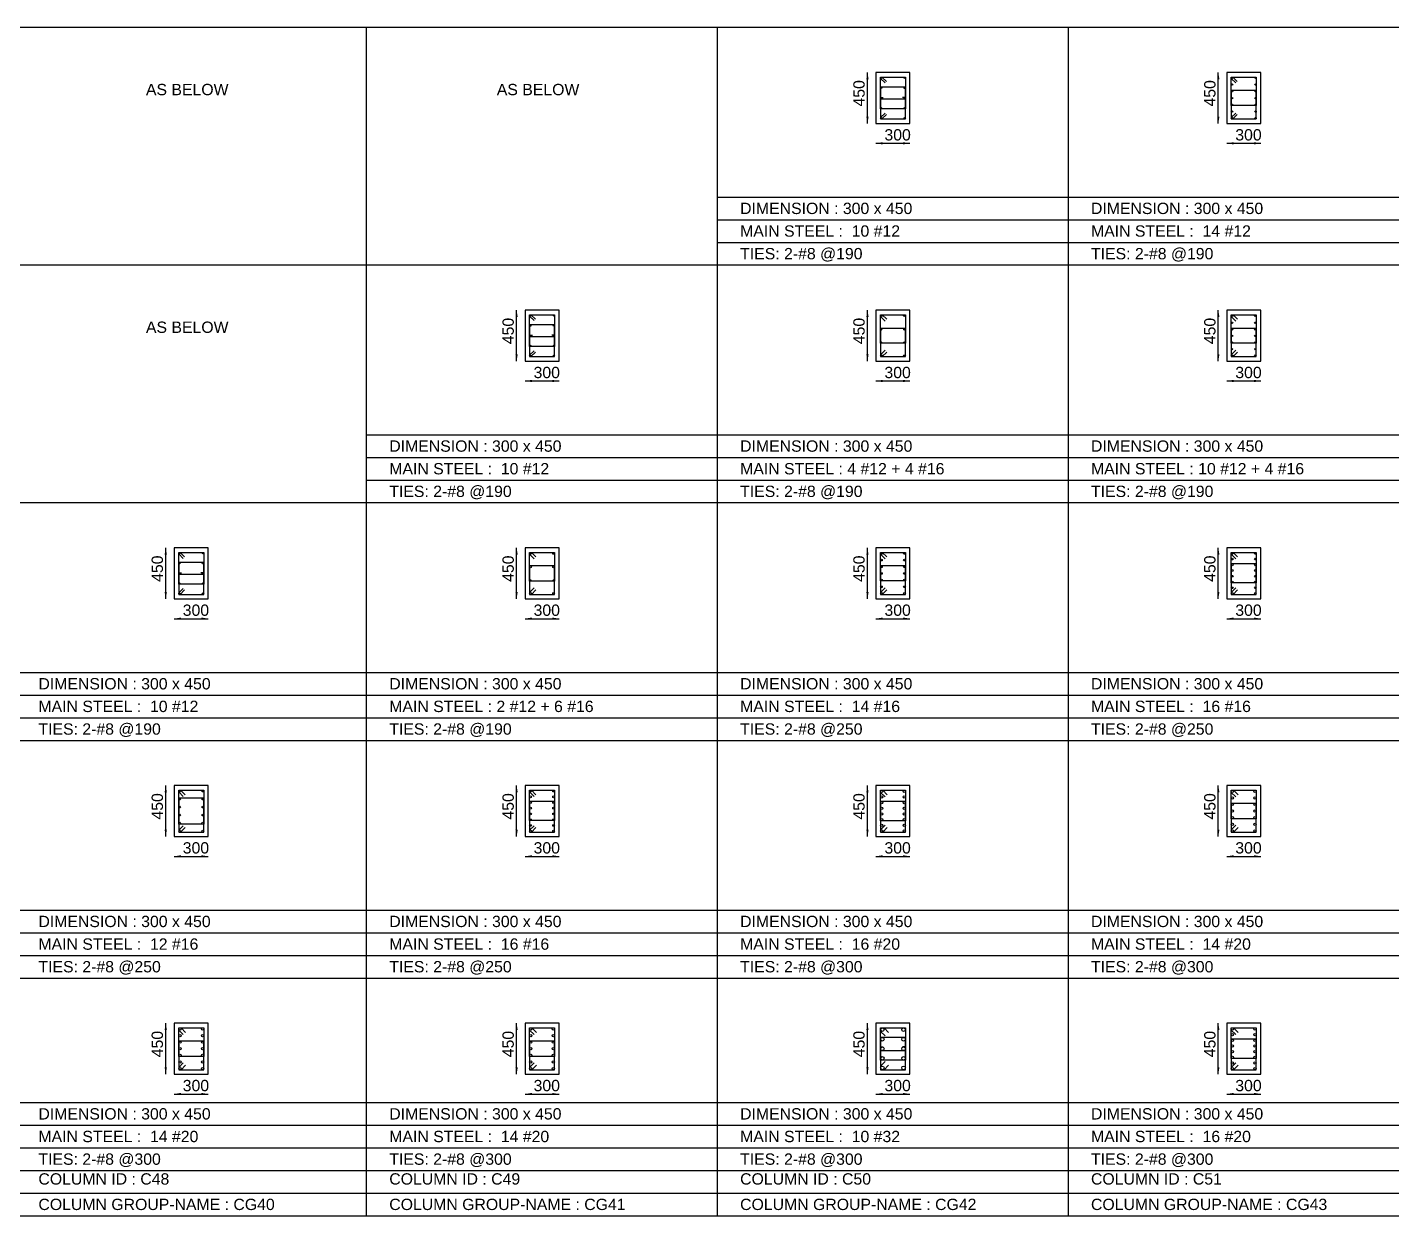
# Model space of a CAD drawing. Extents: x 28 to 264, y -211 to 74.
# Drawn here: x 152.38 to 164.44, y 62.88 to 73.38 of the extents above; entities that cross this region are included whole.
import ezdxf

# ---------------------------------------------------------------- set-up
doc = ezdxf.new("R2010")
doc.units = 0
for name, color, linetype in [('Border', 7, 'CONTINUOUS'), ('Column_Group_Name', 3, 'CONTINUOUS'), ('Column_ID', 4, 'CONTINUOUS'), ('ColumnBars', 1, 'CONTINUOUS'), ('ColumnBars1', 1, 'CONTINUOUS'), ('ColumnCrossSection', 7, 'CONTINUOUS'), ('Dim_All', 7, 'CONTINUOUS'), ('Dimensions', 7, 'CONTINUOUS'), ('Links', 2, 'CONTINUOUS'), ('MainSteel', 1, 'CONTINUOUS'), ('Text_AsBelow', 7, 'CONTINUOUS')]:
    doc.layers.add(name, color=color, linetype=linetype)
doc.styles.add('STRUDS_Arial', font='ARIAL.TTF', dxfattribs={"height": 0.04})

msp = doc.modelspace()

# ---------------------------------------------------------------- linework, layer by layer
at = {"layer": 'Border'}
for p, q in [((152.278, 73.38), (155.378, 73.38)), ((155.378, 71.28), (155.378, 73.38)), ((155.378, 71.28), (155.378, 73.38)), ((155.378, 73.38), (158.478, 73.38)), ((158.478, 71.28), (158.478, 73.38)), ((158.478, 71.28), (158.478, 73.38)), ((158.478, 73.38), (161.578, 73.38)), ((161.578, 71.28), (161.578, 73.38)), ((161.578, 71.28), (161.578, 73.38)), ((161.578, 73.38), (164.678, 73.38)), ((158.478, 71.88), (161.578, 71.88)), ((161.578, 71.88), (164.678, 71.88)), ((158.478, 71.68), (161.578, 71.68)), ((161.578, 71.68), (164.678, 71.68)), ((158.478, 71.48), (161.578, 71.48)), ((161.578, 71.48), (164.678, 71.48)), ((152.278, 71.28), (155.378, 71.28)), ((155.378, 69.18), (155.378, 71.28)), ((155.378, 69.18), (155.378, 71.28)), ((155.378, 71.28), (158.478, 71.28)), ((158.478, 69.18), (158.478, 71.28)), ((158.478, 69.18), (158.478, 71.28)), ((158.478, 71.28), (161.578, 71.28)), ((158.478, 71.28), (161.578, 71.28)), ((161.578, 69.18), (161.578, 71.28)), ((161.578, 69.18), (161.578, 71.28)), ((161.578, 71.28), (164.678, 71.28)), ((161.578, 71.28), (164.678, 71.28)), ((155.378, 69.78), (158.478, 69.78)), ((158.478, 69.78), (161.578, 69.78)), ((161.578, 69.78), (164.678, 69.78)), ((155.378, 69.58), (158.478, 69.58)), ((158.478, 69.58), (161.578, 69.58)), ((161.578, 69.58), (164.678, 69.58)), ((155.378, 69.38), (158.478, 69.38)), ((158.478, 69.38), (161.578, 69.38)), ((161.578, 69.38), (164.678, 69.38)), ((152.278, 69.18), (155.378, 69.18)), ((155.378, 67.08), (155.378, 69.18)), ((155.378, 67.08), (155.378, 69.18)), ((155.378, 69.18), (158.478, 69.18)), ((155.378, 69.18), (158.478, 69.18)), ((158.478, 67.08), (158.478, 69.18)), ((158.478, 67.08), (158.478, 69.18)), ((158.478, 69.18), (161.578, 69.18)), ((158.478, 69.18), (161.578, 69.18)), ((161.578, 67.08), (161.578, 69.18)), ((161.578, 67.08), (161.578, 69.18)), ((161.578, 69.18), (164.678, 69.18)), ((161.578, 69.18), (164.678, 69.18)), ((152.278, 67.68), (155.378, 67.68)), ((155.378, 67.68), (158.478, 67.68)), ((158.478, 67.68), (161.578, 67.68)), ((161.578, 67.68), (164.678, 67.68)), ((152.278, 67.48), (155.378, 67.48)), ((155.378, 67.48), (158.478, 67.48)), ((158.478, 67.48), (161.578, 67.48)), ((161.578, 67.48), (164.678, 67.48)), ((152.278, 67.28), (155.378, 67.28)), ((155.378, 67.28), (158.478, 67.28)), ((158.478, 67.28), (161.578, 67.28)), ((161.578, 67.28), (164.678, 67.28)), ((152.278, 67.08), (155.378, 67.08)), ((152.278, 67.08), (155.378, 67.08)), ((155.378, 64.98), (155.378, 67.08)), ((155.378, 64.98), (155.378, 67.08)), ((155.378, 67.08), (158.478, 67.08)), ((155.378, 67.08), (158.478, 67.08)), ((158.478, 64.98), (158.478, 67.08)), ((158.478, 64.98), (158.478, 67.08)), ((158.478, 67.08), (161.578, 67.08)), ((158.478, 67.08), (161.578, 67.08)), ((161.578, 64.98), (161.578, 67.08)), ((161.578, 64.98), (161.578, 67.08)), ((161.578, 67.08), (164.678, 67.08)), ((161.578, 67.08), (164.678, 67.08)), ((152.278, 65.58), (155.378, 65.58)), ((155.378, 65.58), (158.478, 65.58)), ((158.478, 65.58), (161.578, 65.58)), ((161.578, 65.58), (164.678, 65.58)), ((152.278, 65.38), (155.378, 65.38)), ((155.378, 65.38), (158.478, 65.38)), ((158.478, 65.38), (161.578, 65.38)), ((161.578, 65.38), (164.678, 65.38)), ((152.278, 65.18), (155.378, 65.18)), ((155.378, 65.18), (158.478, 65.18)), ((158.478, 65.18), (161.578, 65.18)), ((161.578, 65.18), (164.678, 65.18)), ((152.278, 64.98), (155.378, 64.98)), ((152.278, 64.98), (155.378, 64.98)), ((155.378, 62.88), (155.378, 64.98)), ((155.378, 62.88), (155.378, 64.98)), ((155.378, 64.98), (158.478, 64.98)), ((155.378, 64.98), (158.478, 64.98)), ((158.478, 62.88), (158.478, 64.98)), ((158.478, 62.88), (158.478, 64.98)), ((158.478, 64.98), (161.578, 64.98)), ((158.478, 64.98), (161.578, 64.98)), ((161.578, 62.88), (161.578, 64.98)), ((161.578, 62.88), (161.578, 64.98)), ((161.578, 64.98), (164.678, 64.98)), ((161.578, 64.98), (164.678, 64.98)), ((152.278, 63.88), (155.378, 63.88)), ((155.378, 63.88), (158.478, 63.88)), ((158.478, 63.88), (161.578, 63.88)), ((161.578, 63.88), (164.678, 63.88)), ((152.278, 63.68), (155.378, 63.68)), ((155.378, 63.68), (158.478, 63.68)), ((158.478, 63.68), (161.578, 63.68)), ((161.578, 63.68), (164.678, 63.68)), ((152.278, 63.48), (155.378, 63.48)), ((155.378, 63.48), (158.478, 63.48)), ((158.478, 63.48), (161.578, 63.48)), ((161.578, 63.48), (164.678, 63.48)), ((152.278, 63.28), (155.378, 63.28)), ((155.378, 63.28), (158.478, 63.28)), ((158.478, 63.28), (161.578, 63.28)), ((161.578, 63.28), (164.678, 63.28)), ((152.278, 63.08), (155.378, 63.08)), ((155.378, 63.08), (158.478, 63.08)), ((158.478, 63.08), (161.578, 63.08)), ((161.578, 63.08), (164.678, 63.08)), ((152.278, 62.88), (155.378, 62.88)), ((155.378, 62.88), (158.478, 62.88)), ((158.478, 62.88), (161.578, 62.88)), ((161.578, 62.88), (164.678, 62.88))]:
    msp.add_line(p, q, dxfattribs=at)
at = {"layer": 'ColumnBars'}
for centre, radius in [((159.924, 72.934), 0.006), ((160.132, 72.934), 0.006), ((163.024, 72.934), 0.006), ((163.232, 72.934), 0.006), ((159.924, 72.8445), 0.006), ((160.132, 72.8445), 0.006), ((163.024, 72.8743), 0.006), ((163.024, 72.8147), 0.006), ((163.232, 72.8743), 0.006), ((163.232, 72.8147), 0.006), ((159.924, 72.755), 0.006), ((160.132, 72.755), 0.006), ((163.024, 72.755), 0.006), ((163.024, 72.6953), 0.006), ((163.232, 72.755), 0.006), ((163.232, 72.6953), 0.006), ((159.924, 72.6655), 0.006), ((159.924, 72.576), 0.006), ((160.132, 72.6655), 0.006), ((160.132, 72.576), 0.006), ((163.024, 72.6357), 0.006), ((163.024, 72.576), 0.006), ((163.232, 72.6357), 0.006), ((163.232, 72.576), 0.006), ((156.824, 70.834), 0.006), ((157.032, 70.834), 0.006), ((163.024, 70.7697), 0.006), ((163.23, 70.7697), 0.006), ((156.824, 70.7445), 0.006), ((156.824, 70.655), 0.006), ((157.032, 70.7445), 0.006), ((157.032, 70.655), 0.006), ((159.924, 70.7113), 0.006), ((160.13, 70.7113), 0.006), ((163.024, 70.7113), 0.006), ((163.024, 70.653), 0.006), ((163.23, 70.7113), 0.006), ((163.23, 70.653), 0.006), ((156.824, 70.5655), 0.006), ((157.032, 70.5655), 0.006), ((159.924, 70.5947), 0.006), ((160.13, 70.5947), 0.006), ((163.024, 70.5947), 0.006), ((163.024, 70.5363), 0.006), ((163.23, 70.5947), 0.006), ((163.23, 70.5363), 0.006), ((156.824, 70.476), 0.006), ((157.032, 70.476), 0.006), ((153.724, 68.734), 0.006), ((153.932, 68.734), 0.006), ((159.926, 68.732), 0.008), ((160.13, 68.732), 0.008), ((163.026, 68.732), 0.008), ((163.23, 68.732), 0.008), ((153.724, 68.6445), 0.006), ((153.932, 68.6445), 0.006), ((159.926, 68.673), 0.008), ((159.926, 68.614), 0.008), ((160.13, 68.673), 0.008), ((160.13, 68.614), 0.008), ((163.026, 68.6814), 0.008), ((163.026, 68.6309), 0.008), ((163.23, 68.6814), 0.008), ((163.23, 68.6309), 0.008), ((153.724, 68.555), 0.006), ((153.932, 68.555), 0.006), ((156.824, 68.4933), 0.006), ((157.03, 68.4933), 0.006), ((159.926, 68.555), 0.008), ((159.926, 68.496), 0.008), ((160.13, 68.555), 0.008), ((160.13, 68.496), 0.008), ((163.026, 68.5803), 0.008), ((163.026, 68.5297), 0.008), ((163.026, 68.4791), 0.008), ((163.23, 68.5803), 0.008), ((163.23, 68.5297), 0.008), ((163.23, 68.4791), 0.008), ((153.724, 68.4655), 0.006), ((153.724, 68.376), 0.006), ((153.932, 68.4655), 0.006), ((153.932, 68.376), 0.006), ((159.926, 68.437), 0.008), ((159.926, 68.378), 0.008), ((160.13, 68.437), 0.008), ((160.13, 68.378), 0.008), ((163.026, 68.4286), 0.008), ((163.026, 68.378), 0.008), ((163.23, 68.4286), 0.008), ((163.23, 68.378), 0.008), ((153.726, 66.632), 0.008), ((153.726, 66.5612), 0.008), ((153.93, 66.632), 0.008), ((153.93, 66.5612), 0.008), ((156.826, 66.632), 0.008), ((156.826, 66.5814), 0.008), ((157.03, 66.632), 0.008), ((157.03, 66.5814), 0.008), ((159.928, 66.63), 0.01), ((159.928, 66.58), 0.01), ((160.128, 66.63), 0.01), ((160.128, 66.58), 0.01), ((163.028, 66.63), 0.01), ((163.028, 66.5717), 0.01), ((163.228, 66.63), 0.01), ((163.228, 66.5717), 0.01), ((153.726, 66.4904), 0.008), ((153.726, 66.4196), 0.008), ((153.93, 66.4904), 0.008), ((153.93, 66.4196), 0.008), ((156.826, 66.5309), 0.008), ((156.826, 66.4803), 0.008), ((156.826, 66.4297), 0.008), ((157.03, 66.5309), 0.008), ((157.03, 66.4803), 0.008), ((157.03, 66.4297), 0.008), ((159.928, 66.53), 0.01), ((159.928, 66.48), 0.01), ((159.928, 66.43), 0.01), ((160.128, 66.53), 0.01), ((160.128, 66.48), 0.01), ((160.128, 66.43), 0.01), ((163.028, 66.5133), 0.01), ((163.028, 66.455), 0.01), ((163.228, 66.5133), 0.01), ((163.228, 66.455), 0.01), ((153.726, 66.3488), 0.008), ((153.93, 66.3488), 0.008), ((156.826, 66.3791), 0.008), ((156.826, 66.3286), 0.008), ((157.03, 66.3791), 0.008), ((157.03, 66.3286), 0.008), ((159.928, 66.38), 0.01), ((159.928, 66.33), 0.01), ((160.128, 66.38), 0.01), ((160.128, 66.33), 0.01), ((163.028, 66.3967), 0.01), ((163.028, 66.3383), 0.01), ((163.228, 66.3967), 0.01), ((163.228, 66.3383), 0.01), ((153.726, 66.278), 0.008), ((153.93, 66.278), 0.008), ((156.826, 66.278), 0.008), ((157.03, 66.278), 0.008), ((159.928, 66.28), 0.01), ((160.128, 66.28), 0.01), ((163.028, 66.28), 0.01), ((163.228, 66.28), 0.01), ((153.728, 64.53), 0.01), ((153.928, 64.53), 0.01), ((156.828, 64.53), 0.01), ((157.028, 64.53), 0.01), ((159.934, 64.524), 0.016), ((160.122, 64.524), 0.016), ((163.028, 64.53), 0.01), ((163.228, 64.53), 0.01), ((153.728, 64.4717), 0.01), ((153.728, 64.4133), 0.01), ((153.928, 64.4717), 0.01), ((153.928, 64.4133), 0.01), ((156.828, 64.4717), 0.01), ((156.828, 64.4133), 0.01), ((157.028, 64.4717), 0.01), ((157.028, 64.4133), 0.01), ((159.934, 64.4395), 0.016), ((160.122, 64.4395), 0.016), ((163.028, 64.48), 0.01), ((163.028, 64.43), 0.01), ((163.028, 64.38), 0.01), ((163.228, 64.48), 0.01), ((163.228, 64.43), 0.01), ((163.228, 64.38), 0.01), ((153.728, 64.355), 0.01), ((153.728, 64.2967), 0.01), ((153.928, 64.355), 0.01), ((153.928, 64.2967), 0.01), ((156.828, 64.355), 0.01), ((156.828, 64.2967), 0.01), ((157.028, 64.355), 0.01), ((157.028, 64.2967), 0.01), ((159.934, 64.355), 0.016), ((159.934, 64.2705), 0.016), ((160.122, 64.355), 0.016), ((160.122, 64.2705), 0.016), ((163.028, 64.33), 0.01), ((163.028, 64.28), 0.01), ((163.228, 64.33), 0.01), ((163.228, 64.28), 0.01), ((153.728, 64.2383), 0.01), ((153.728, 64.18), 0.01), ((153.928, 64.2383), 0.01), ((153.928, 64.18), 0.01), ((156.828, 64.2383), 0.01), ((156.828, 64.18), 0.01), ((157.028, 64.2383), 0.01), ((157.028, 64.18), 0.01), ((159.934, 64.186), 0.016), ((160.122, 64.186), 0.016), ((163.028, 64.23), 0.01), ((163.028, 64.18), 0.01), ((163.228, 64.23), 0.01), ((163.228, 64.18), 0.01)]:
    msp.add_circle(centre, radius, dxfattribs=at)
at = {"layer": 'ColumnBars1'}
for centre in [(159.926, 70.832), (160.13, 70.832), (163.026, 70.832), (163.23, 70.832), (159.926, 70.478), (160.13, 70.478), (163.026, 70.478), (163.23, 70.478), (156.826, 68.732), (157.03, 68.732), (156.826, 68.6127), (157.03, 68.6127), (156.826, 68.378), (157.03, 68.378)]:
    msp.add_circle(centre, 0.008, dxfattribs=at)
at = {"layer": 'ColumnCrossSection'}
for p, q in [((160.178, 72.98), (159.878, 72.98)), ((159.878, 72.98), (159.878, 72.53)), ((160.178, 72.53), (160.178, 72.98)), ((163.278, 72.98), (162.978, 72.98)), ((162.978, 72.98), (162.978, 72.53)), ((163.278, 72.53), (163.278, 72.98)), ((159.878, 72.53), (160.178, 72.53)), ((162.978, 72.53), (163.278, 72.53)), ((157.078, 70.88), (156.778, 70.88)), ((156.778, 70.88), (156.778, 70.43)), ((157.078, 70.43), (157.078, 70.88)), ((160.178, 70.88), (159.878, 70.88)), ((159.878, 70.88), (159.878, 70.43)), ((160.178, 70.43), (160.178, 70.88)), ((163.278, 70.88), (162.978, 70.88)), ((162.978, 70.88), (162.978, 70.43)), ((163.278, 70.43), (163.278, 70.88)), ((156.778, 70.43), (157.078, 70.43)), ((159.878, 70.43), (160.178, 70.43)), ((162.978, 70.43), (163.278, 70.43)), ((153.978, 68.78), (153.678, 68.78)), ((153.678, 68.78), (153.678, 68.33)), ((153.978, 68.33), (153.978, 68.78)), ((157.078, 68.78), (156.778, 68.78)), ((156.778, 68.78), (156.778, 68.33)), ((157.078, 68.33), (157.078, 68.78)), ((160.178, 68.78), (159.878, 68.78)), ((159.878, 68.78), (159.878, 68.33)), ((160.178, 68.33), (160.178, 68.78)), ((163.278, 68.78), (162.978, 68.78)), ((162.978, 68.78), (162.978, 68.33)), ((163.278, 68.33), (163.278, 68.78)), ((153.678, 68.33), (153.978, 68.33)), ((156.778, 68.33), (157.078, 68.33)), ((159.878, 68.33), (160.178, 68.33)), ((162.978, 68.33), (163.278, 68.33)), ((153.978, 66.68), (153.678, 66.68)), ((153.678, 66.68), (153.678, 66.23)), ((153.978, 66.23), (153.978, 66.68)), ((157.078, 66.68), (156.778, 66.68)), ((156.778, 66.68), (156.778, 66.23)), ((157.078, 66.23), (157.078, 66.68)), ((160.178, 66.68), (159.878, 66.68)), ((159.878, 66.68), (159.878, 66.23)), ((160.178, 66.23), (160.178, 66.68)), ((163.278, 66.68), (162.978, 66.68)), ((162.978, 66.68), (162.978, 66.23)), ((163.278, 66.23), (163.278, 66.68)), ((153.678, 66.23), (153.978, 66.23)), ((156.778, 66.23), (157.078, 66.23)), ((159.878, 66.23), (160.178, 66.23)), ((162.978, 66.23), (163.278, 66.23)), ((153.978, 64.58), (153.678, 64.58)), ((153.678, 64.58), (153.678, 64.13)), ((153.978, 64.13), (153.978, 64.58)), ((157.078, 64.58), (156.778, 64.58)), ((156.778, 64.58), (156.778, 64.13)), ((157.078, 64.13), (157.078, 64.58)), ((160.178, 64.58), (159.878, 64.58)), ((159.878, 64.58), (159.878, 64.13)), ((160.178, 64.13), (160.178, 64.58)), ((163.278, 64.58), (162.978, 64.58)), ((162.978, 64.58), (162.978, 64.13)), ((163.278, 64.13), (163.278, 64.58)), ((153.678, 64.13), (153.978, 64.13)), ((156.778, 64.13), (157.078, 64.13)), ((159.878, 64.13), (160.178, 64.13)), ((162.978, 64.13), (163.278, 64.13))]:
    msp.add_line(p, q, dxfattribs=at)
at = {"layer": 'Dim_All'}
for p, q in [((159.803, 72.53), (159.803, 72.98)), ((162.903, 72.53), (162.903, 72.98)), ((159.878, 72.355), (160.178, 72.355)), ((162.978, 72.355), (163.278, 72.355)), ((156.703, 70.43), (156.703, 70.88)), ((159.803, 70.43), (159.803, 70.88)), ((162.903, 70.43), (162.903, 70.88)), ((156.778, 70.255), (157.078, 70.255)), ((159.878, 70.255), (160.178, 70.255)), ((162.978, 70.255), (163.278, 70.255)), ((153.603, 68.33), (153.603, 68.78)), ((156.703, 68.33), (156.703, 68.78)), ((159.803, 68.33), (159.803, 68.78)), ((162.903, 68.33), (162.903, 68.78)), ((153.678, 68.155), (153.978, 68.155)), ((156.778, 68.155), (157.078, 68.155)), ((159.878, 68.155), (160.178, 68.155)), ((162.978, 68.155), (163.278, 68.155)), ((153.603, 66.23), (153.603, 66.68)), ((156.703, 66.23), (156.703, 66.68)), ((159.803, 66.23), (159.803, 66.68)), ((162.903, 66.23), (162.903, 66.68)), ((153.678, 66.055), (153.978, 66.055)), ((156.778, 66.055), (157.078, 66.055)), ((159.878, 66.055), (160.178, 66.055)), ((162.978, 66.055), (163.278, 66.055)), ((153.603, 64.13), (153.603, 64.58)), ((156.703, 64.13), (156.703, 64.58)), ((159.803, 64.13), (159.803, 64.58)), ((162.903, 64.13), (162.903, 64.58)), ((153.678, 63.955), (153.978, 63.955)), ((156.778, 63.955), (157.078, 63.955)), ((159.878, 63.955), (160.178, 63.955)), ((162.978, 63.955), (163.278, 63.955))]:
    msp.add_line(p, q, dxfattribs=at)
at = {"layer": 'dim_all'}
for points in [[(159.803, 72.98), (159.793, 72.92), (159.803, 72.98), (159.813, 72.92)], [(162.903, 72.98), (162.893, 72.92), (162.903, 72.98), (162.913, 72.92)], [(159.803, 72.53), (159.793, 72.59), (159.803, 72.53), (159.813, 72.59)], [(162.903, 72.53), (162.893, 72.59), (162.903, 72.53), (162.913, 72.59)], [(159.878, 72.355), (159.938, 72.365), (159.878, 72.355), (159.938, 72.345)], [(160.178, 72.355), (160.118, 72.365), (160.178, 72.355), (160.118, 72.345)], [(162.978, 72.355), (163.038, 72.365), (162.978, 72.355), (163.038, 72.345)], [(163.278, 72.355), (163.218, 72.365), (163.278, 72.355), (163.218, 72.345)], [(156.703, 70.88), (156.693, 70.82), (156.703, 70.88), (156.713, 70.82)], [(159.803, 70.88), (159.793, 70.82), (159.803, 70.88), (159.813, 70.82)], [(162.903, 70.88), (162.893, 70.82), (162.903, 70.88), (162.913, 70.82)], [(156.703, 70.43), (156.693, 70.49), (156.703, 70.43), (156.713, 70.49)], [(159.803, 70.43), (159.793, 70.49), (159.803, 70.43), (159.813, 70.49)], [(162.903, 70.43), (162.893, 70.49), (162.903, 70.43), (162.913, 70.49)], [(156.778, 70.255), (156.838, 70.265), (156.778, 70.255), (156.838, 70.245)], [(157.078, 70.255), (157.018, 70.265), (157.078, 70.255), (157.018, 70.245)], [(159.878, 70.255), (159.938, 70.265), (159.878, 70.255), (159.938, 70.245)], [(160.178, 70.255), (160.118, 70.265), (160.178, 70.255), (160.118, 70.245)], [(162.978, 70.255), (163.038, 70.265), (162.978, 70.255), (163.038, 70.245)], [(163.278, 70.255), (163.218, 70.265), (163.278, 70.255), (163.218, 70.245)], [(153.603, 68.78), (153.593, 68.72), (153.603, 68.78), (153.613, 68.72)], [(156.703, 68.78), (156.693, 68.72), (156.703, 68.78), (156.713, 68.72)], [(159.803, 68.78), (159.793, 68.72), (159.803, 68.78), (159.813, 68.72)], [(162.903, 68.78), (162.893, 68.72), (162.903, 68.78), (162.913, 68.72)], [(153.603, 68.33), (153.593, 68.39), (153.603, 68.33), (153.613, 68.39)], [(156.703, 68.33), (156.693, 68.39), (156.703, 68.33), (156.713, 68.39)], [(159.803, 68.33), (159.793, 68.39), (159.803, 68.33), (159.813, 68.39)], [(162.903, 68.33), (162.893, 68.39), (162.903, 68.33), (162.913, 68.39)], [(153.678, 68.155), (153.738, 68.165), (153.678, 68.155), (153.738, 68.145)], [(153.978, 68.155), (153.918, 68.165), (153.978, 68.155), (153.918, 68.145)], [(156.778, 68.155), (156.838, 68.165), (156.778, 68.155), (156.838, 68.145)], [(157.078, 68.155), (157.018, 68.165), (157.078, 68.155), (157.018, 68.145)], [(159.878, 68.155), (159.938, 68.165), (159.878, 68.155), (159.938, 68.145)], [(160.178, 68.155), (160.118, 68.165), (160.178, 68.155), (160.118, 68.145)], [(162.978, 68.155), (163.038, 68.165), (162.978, 68.155), (163.038, 68.145)], [(163.278, 68.155), (163.218, 68.165), (163.278, 68.155), (163.218, 68.145)], [(153.603, 66.68), (153.593, 66.62), (153.603, 66.68), (153.613, 66.62)], [(156.703, 66.68), (156.693, 66.62), (156.703, 66.68), (156.713, 66.62)], [(159.803, 66.68), (159.793, 66.62), (159.803, 66.68), (159.813, 66.62)], [(162.903, 66.68), (162.893, 66.62), (162.903, 66.68), (162.913, 66.62)], [(153.603, 66.23), (153.593, 66.29), (153.603, 66.23), (153.613, 66.29)], [(156.703, 66.23), (156.693, 66.29), (156.703, 66.23), (156.713, 66.29)], [(159.803, 66.23), (159.793, 66.29), (159.803, 66.23), (159.813, 66.29)], [(162.903, 66.23), (162.893, 66.29), (162.903, 66.23), (162.913, 66.29)], [(153.678, 66.055), (153.738, 66.065), (153.678, 66.055), (153.738, 66.045)], [(153.978, 66.055), (153.918, 66.065), (153.978, 66.055), (153.918, 66.045)], [(156.778, 66.055), (156.838, 66.065), (156.778, 66.055), (156.838, 66.045)], [(157.078, 66.055), (157.018, 66.065), (157.078, 66.055), (157.018, 66.045)], [(159.878, 66.055), (159.938, 66.065), (159.878, 66.055), (159.938, 66.045)], [(160.178, 66.055), (160.118, 66.065), (160.178, 66.055), (160.118, 66.045)], [(162.978, 66.055), (163.038, 66.065), (162.978, 66.055), (163.038, 66.045)], [(163.278, 66.055), (163.218, 66.065), (163.278, 66.055), (163.218, 66.045)], [(153.603, 64.58), (153.593, 64.52), (153.603, 64.58), (153.613, 64.52)], [(156.703, 64.58), (156.693, 64.52), (156.703, 64.58), (156.713, 64.52)], [(159.803, 64.58), (159.793, 64.52), (159.803, 64.58), (159.813, 64.52)], [(162.903, 64.58), (162.893, 64.52), (162.903, 64.58), (162.913, 64.52)], [(153.603, 64.13), (153.593, 64.19), (153.603, 64.13), (153.613, 64.19)], [(156.703, 64.13), (156.693, 64.19), (156.703, 64.13), (156.713, 64.19)], [(159.803, 64.13), (159.793, 64.19), (159.803, 64.13), (159.813, 64.19)], [(162.903, 64.13), (162.893, 64.19), (162.903, 64.13), (162.913, 64.19)], [(153.678, 63.955), (153.738, 63.965), (153.678, 63.955), (153.738, 63.945)], [(153.978, 63.955), (153.918, 63.965), (153.978, 63.955), (153.918, 63.945)], [(156.778, 63.955), (156.838, 63.965), (156.778, 63.955), (156.838, 63.945)], [(157.078, 63.955), (157.018, 63.965), (157.078, 63.955), (157.018, 63.945)], [(159.878, 63.955), (159.938, 63.965), (159.878, 63.955), (159.938, 63.945)], [(160.178, 63.955), (160.118, 63.965), (160.178, 63.955), (160.118, 63.945)], [(162.978, 63.955), (163.038, 63.965), (162.978, 63.955), (163.038, 63.945)], [(163.278, 63.955), (163.218, 63.965), (163.278, 63.955), (163.218, 63.945)]]:
    msp.add_solid(points, dxfattribs=at)
at = {"layer": 'Links'}
for p, q in [((159.918, 72.94), (160.138, 72.94)), ((159.918, 72.6595), (159.918, 72.94)), ((159.93, 72.94), (159.97, 72.9)), ((160.138, 72.94), (160.138, 72.6595)), ((163.018, 72.94), (163.238, 72.94)), ((163.018, 72.6893), (163.018, 72.94)), ((163.03, 72.94), (163.07, 72.9)), ((163.238, 72.94), (163.238, 72.6893)), ((159.918, 72.928), (159.958, 72.888)), ((160.138, 72.8505), (159.918, 72.8505)), ((159.918, 72.8505), (159.918, 72.57)), ((160.138, 72.57), (160.138, 72.8505)), ((163.018, 72.928), (163.058, 72.888)), ((163.238, 72.8207), (163.018, 72.8207)), ((163.018, 72.8207), (163.018, 72.57)), ((163.238, 72.57), (163.238, 72.8207)), ((159.918, 72.761), (159.943, 72.761)), ((159.918, 72.749), (160.138, 72.749)), ((160.138, 72.761), (160.113, 72.761)), ((160.138, 72.6595), (159.918, 72.6595)), ((159.918, 72.582), (159.958, 72.622)), ((159.93, 72.57), (159.97, 72.61)), ((163.238, 72.6893), (163.018, 72.6893)), ((163.018, 72.582), (163.058, 72.622)), ((163.03, 72.57), (163.07, 72.61)), ((159.918, 72.57), (160.138, 72.57)), ((163.018, 72.57), (163.238, 72.57)), ((156.818, 70.84), (157.038, 70.84)), ((156.818, 70.5595), (156.818, 70.84)), ((156.818, 70.828), (156.858, 70.788)), ((156.83, 70.84), (156.87, 70.8)), ((157.038, 70.84), (157.038, 70.5595)), ((159.918, 70.84), (160.138, 70.84)), ((159.918, 70.5887), (159.918, 70.84)), ((159.918, 70.824), (159.958, 70.784)), ((159.934, 70.84), (159.974, 70.8)), ((160.138, 70.84), (160.138, 70.5887)), ((163.018, 70.84), (163.238, 70.84)), ((163.018, 70.5887), (163.018, 70.84)), ((163.018, 70.824), (163.058, 70.784)), ((163.034, 70.84), (163.074, 70.8)), ((163.238, 70.84), (163.238, 70.5887)), ((157.038, 70.7505), (156.818, 70.7505)), ((156.818, 70.7505), (156.818, 70.47)), ((156.818, 70.661), (156.843, 70.661)), ((156.818, 70.649), (157.038, 70.649)), ((157.038, 70.661), (157.013, 70.661)), ((157.038, 70.47), (157.038, 70.7505)), ((160.138, 70.7173), (159.918, 70.7173)), ((159.918, 70.7173), (159.918, 70.47)), ((160.138, 70.47), (160.138, 70.7173)), ((163.238, 70.7173), (163.018, 70.7173)), ((163.018, 70.7173), (163.018, 70.47)), ((163.238, 70.47), (163.238, 70.7173)), ((157.038, 70.5595), (156.818, 70.5595)), ((160.138, 70.5887), (159.918, 70.5887)), ((159.918, 70.486), (159.958, 70.526)), ((163.238, 70.5887), (163.018, 70.5887)), ((163.018, 70.486), (163.058, 70.526)), ((156.818, 70.482), (156.858, 70.522)), ((156.818, 70.47), (157.038, 70.47)), ((156.83, 70.47), (156.87, 70.51)), ((159.918, 70.47), (160.138, 70.47)), ((159.934, 70.47), (159.974, 70.51)), ((163.018, 70.47), (163.238, 70.47)), ((163.034, 70.47), (163.074, 70.51)), ((153.718, 68.74), (153.938, 68.74)), ((153.718, 68.4595), (153.718, 68.74)), ((153.718, 68.728), (153.758, 68.688)), ((153.73, 68.74), (153.77, 68.7)), ((153.938, 68.74), (153.938, 68.4595)), ((156.818, 68.74), (157.038, 68.74)), ((156.818, 68.4873), (156.818, 68.74)), ((156.818, 68.724), (156.858, 68.684)), ((156.834, 68.74), (156.874, 68.7)), ((157.038, 68.74), (157.038, 68.4873)), ((159.918, 68.74), (160.138, 68.74)), ((159.918, 68.488), (159.918, 68.74)), ((159.918, 68.724), (159.958, 68.684)), ((159.934, 68.74), (159.974, 68.7)), ((160.138, 68.74), (160.138, 68.488)), ((163.018, 68.74), (163.238, 68.74)), ((163.018, 68.4711), (163.018, 68.74)), ((163.018, 68.724), (163.058, 68.684)), ((163.034, 68.74), (163.074, 68.7)), ((163.238, 68.74), (163.238, 68.4711)), ((153.938, 68.6505), (153.718, 68.6505)), ((153.718, 68.6505), (153.718, 68.37)), ((153.938, 68.37), (153.938, 68.6505)), ((157.038, 68.6207), (156.818, 68.6207)), ((156.818, 68.6207), (156.818, 68.37)), ((157.038, 68.37), (157.038, 68.6207)), ((160.138, 68.622), (159.918, 68.622)), ((159.918, 68.622), (159.918, 68.37)), ((160.138, 68.37), (160.138, 68.622)), ((163.238, 68.6389), (163.018, 68.6389)), ((163.018, 68.6389), (163.018, 68.37)), ((163.238, 68.37), (163.238, 68.6389)), ((153.718, 68.561), (153.743, 68.561)), ((153.718, 68.549), (153.938, 68.549)), ((153.938, 68.561), (153.913, 68.561)), ((157.038, 68.4873), (156.818, 68.4873)), ((160.138, 68.488), (159.918, 68.488)), ((153.938, 68.4595), (153.718, 68.4595)), ((153.718, 68.382), (153.758, 68.422)), ((153.718, 68.37), (153.938, 68.37)), ((153.73, 68.37), (153.77, 68.41)), ((156.818, 68.386), (156.858, 68.426)), ((156.818, 68.37), (157.038, 68.37)), ((156.834, 68.37), (156.874, 68.41)), ((159.918, 68.386), (159.958, 68.426)), ((159.918, 68.37), (160.138, 68.37)), ((159.934, 68.37), (159.974, 68.41)), ((163.238, 68.4711), (163.018, 68.4711)), ((163.018, 68.386), (163.058, 68.426)), ((163.018, 68.37), (163.238, 68.37)), ((163.034, 68.37), (163.074, 68.41)), ((153.718, 66.64), (153.938, 66.64)), ((153.718, 66.3408), (153.718, 66.64)), ((153.718, 66.624), (153.758, 66.584)), ((153.938, 66.5692), (153.718, 66.5692)), ((153.718, 66.5692), (153.718, 66.27)), ((153.734, 66.64), (153.774, 66.6)), ((153.938, 66.64), (153.938, 66.3408)), ((153.938, 66.27), (153.938, 66.5692)), ((156.818, 66.64), (157.038, 66.64)), ((156.818, 66.3711), (156.818, 66.64)), ((156.818, 66.624), (156.858, 66.584)), ((156.834, 66.64), (156.874, 66.6)), ((157.038, 66.64), (157.038, 66.3711)), ((159.918, 66.64), (160.138, 66.64)), ((159.918, 66.37), (159.918, 66.64)), ((159.918, 66.62), (159.958, 66.58)), ((159.938, 66.64), (159.978, 66.6)), ((160.138, 66.64), (160.138, 66.37)), ((163.018, 66.64), (163.238, 66.64)), ((163.018, 66.3867), (163.018, 66.64)), ((163.018, 66.62), (163.058, 66.58)), ((163.038, 66.64), (163.078, 66.6)), ((163.238, 66.64), (163.238, 66.3867)), ((157.038, 66.5389), (156.818, 66.5389)), ((156.818, 66.5389), (156.818, 66.27)), ((157.038, 66.27), (157.038, 66.5389)), ((160.138, 66.54), (159.918, 66.54)), ((159.918, 66.54), (159.918, 66.27)), ((160.138, 66.27), (160.138, 66.54)), ((163.238, 66.5233), (163.018, 66.5233)), ((163.018, 66.5233), (163.018, 66.27)), ((163.238, 66.27), (163.238, 66.5233)), ((153.938, 66.3408), (153.718, 66.3408)), ((153.718, 66.286), (153.758, 66.326)), ((153.734, 66.27), (153.774, 66.31)), ((157.038, 66.3711), (156.818, 66.3711)), ((156.818, 66.286), (156.858, 66.326)), ((156.834, 66.27), (156.874, 66.31)), ((160.138, 66.37), (159.918, 66.37)), ((159.918, 66.29), (159.958, 66.33)), ((159.938, 66.27), (159.978, 66.31)), ((163.238, 66.3867), (163.018, 66.3867)), ((163.018, 66.29), (163.058, 66.33)), ((163.038, 66.27), (163.078, 66.31)), ((153.718, 66.27), (153.938, 66.27)), ((156.818, 66.27), (157.038, 66.27)), ((159.918, 66.27), (160.138, 66.27)), ((163.018, 66.27), (163.238, 66.27)), ((153.718, 64.54), (153.938, 64.54)), ((153.718, 64.2867), (153.718, 64.54)), ((153.718, 64.52), (153.758, 64.48)), ((153.738, 64.54), (153.778, 64.5)), ((153.938, 64.54), (153.938, 64.2867)), ((156.818, 64.54), (157.038, 64.54)), ((156.818, 64.2867), (156.818, 64.54)), ((156.818, 64.52), (156.858, 64.48)), ((156.838, 64.54), (156.878, 64.5)), ((157.038, 64.54), (157.038, 64.2867)), ((159.918, 64.54), (160.138, 64.54)), ((159.918, 64.2545), (159.918, 64.54)), ((159.918, 64.508), (159.958, 64.468)), ((159.95, 64.54), (159.99, 64.5)), ((160.138, 64.54), (160.138, 64.2545)), ((163.018, 64.54), (163.238, 64.54)), ((163.018, 64.27), (163.018, 64.54)), ((163.018, 64.52), (163.058, 64.48)), ((163.038, 64.54), (163.078, 64.5)), ((163.238, 64.54), (163.238, 64.27)), ((153.938, 64.4233), (153.718, 64.4233)), ((153.718, 64.4233), (153.718, 64.17)), ((153.938, 64.17), (153.938, 64.4233)), ((157.038, 64.4233), (156.818, 64.4233)), ((156.818, 64.4233), (156.818, 64.17)), ((157.038, 64.17), (157.038, 64.4233)), ((160.138, 64.4555), (159.918, 64.4555)), ((159.918, 64.4555), (159.918, 64.17)), ((160.138, 64.17), (160.138, 64.4555)), ((163.238, 64.44), (163.018, 64.44)), ((163.018, 64.44), (163.018, 64.17)), ((163.238, 64.17), (163.238, 64.44)), ((153.938, 64.2867), (153.718, 64.2867)), ((157.038, 64.2867), (156.818, 64.2867)), ((159.918, 64.371), (159.943, 64.371)), ((159.918, 64.339), (160.138, 64.339)), ((160.138, 64.371), (160.113, 64.371)), ((163.238, 64.27), (163.018, 64.27)), ((153.718, 64.19), (153.758, 64.23)), ((153.718, 64.17), (153.938, 64.17)), ((153.738, 64.17), (153.778, 64.21)), ((156.818, 64.19), (156.858, 64.23)), ((156.818, 64.17), (157.038, 64.17)), ((156.838, 64.17), (156.878, 64.21)), ((160.138, 64.2545), (159.918, 64.2545)), ((159.918, 64.202), (159.958, 64.242)), ((159.918, 64.17), (160.138, 64.17)), ((159.95, 64.17), (159.99, 64.21)), ((163.018, 64.19), (163.058, 64.23)), ((163.018, 64.17), (163.238, 64.17)), ((163.038, 64.17), (163.078, 64.21))]:
    msp.add_line(p, q, dxfattribs=at)

# ---------------------------------------------------------------- texts
at = {"layer": 'Column_Group_Name', "style": 'STRUDS_Arial'}
for s, p in [('COLUMN GROUP-NAME : CG40', (152.478, 62.93)), ('COLUMN GROUP-NAME : CG41', (155.578, 62.93)), ('COLUMN GROUP-NAME : CG42', (158.678, 62.93)), ('COLUMN GROUP-NAME : CG43', (161.778, 62.93))]:
    msp.add_text(s, height=0.1, dxfattribs=at).set_placement(p)
at = {"layer": 'Column_ID', "style": 'STRUDS_Arial'}
for s, p in [('COLUMN ID : C48', (152.478, 63.155)), ('COLUMN ID : C49', (155.578, 63.155)), ('COLUMN ID : C50', (158.678, 63.155)), ('COLUMN ID : C51', (161.778, 63.155))]:
    msp.add_text(s, height=0.1, dxfattribs=at).set_placement(p)
at = {"layer": 'Dimensions', "style": 'STRUDS_Arial'}
for p in [(159.778, 72.68), (162.878, 72.68), (156.678, 70.58), (159.778, 70.58), (162.878, 70.58), (153.578, 68.48), (156.678, 68.48), (159.778, 68.48), (162.878, 68.48), (153.578, 66.38), (156.678, 66.38), (159.778, 66.38), (162.878, 66.38), (153.578, 64.28), (156.678, 64.28), (159.778, 64.28), (162.878, 64.28)]:
    msp.add_text('450', height=0.1, rotation=90, dxfattribs=at).set_placement(p)
for s, p in [('300', (159.953, 72.38)), ('300', (163.053, 72.38)), ('DIMENSION : 300 x 450', (158.678, 71.73)), ('DIMENSION : 300 x 450', (161.778, 71.73)), ('300', (156.853, 70.28)), ('300', (159.953, 70.28)), ('300', (163.053, 70.28)), ('DIMENSION : 300 x 450', (155.578, 69.63)), ('DIMENSION : 300 x 450', (158.678, 69.63)), ('DIMENSION : 300 x 450', (161.778, 69.63)), ('300', (153.753, 68.18)), ('300', (156.853, 68.18)), ('300', (159.953, 68.18)), ('300', (163.053, 68.18)), ('DIMENSION : 300 x 450', (152.478, 67.53)), ('DIMENSION : 300 x 450', (155.578, 67.53)), ('DIMENSION : 300 x 450', (158.678, 67.53)), ('DIMENSION : 300 x 450', (161.778, 67.53)), ('300', (153.753, 66.08)), ('300', (156.853, 66.08)), ('300', (159.953, 66.08)), ('300', (163.053, 66.08)), ('DIMENSION : 300 x 450', (152.478, 65.43)), ('DIMENSION : 300 x 450', (155.578, 65.43)), ('DIMENSION : 300 x 450', (158.678, 65.43)), ('DIMENSION : 300 x 450', (161.778, 65.43)), ('300', (153.753, 63.98)), ('300', (156.853, 63.98)), ('300', (159.953, 63.98)), ('300', (163.053, 63.98)), ('DIMENSION : 300 x 450', (152.478, 63.73)), ('DIMENSION : 300 x 450', (155.578, 63.73)), ('DIMENSION : 300 x 450', (158.678, 63.73)), ('DIMENSION : 300 x 450', (161.778, 63.73))]:
    msp.add_text(s, height=0.1, dxfattribs=at).set_placement(p)
at = {"layer": 'Links', "style": 'STRUDS_Arial'}
for s, p in [('TIES: 2-#8 @190', (158.678, 71.33)), ('TIES: 2-#8 @190', (161.778, 71.33)), ('TIES: 2-#8 @190', (155.578, 69.23)), ('TIES: 2-#8 @190', (158.678, 69.23)), ('TIES: 2-#8 @190', (161.778, 69.23)), ('TIES: 2-#8 @190', (152.478, 67.13)), ('TIES: 2-#8 @190', (155.578, 67.13)), ('TIES: 2-#8 @250', (158.678, 67.13)), ('TIES: 2-#8 @250', (161.778, 67.13)), ('TIES: 2-#8 @250', (152.478, 65.03)), ('TIES: 2-#8 @250', (155.578, 65.03)), ('TIES: 2-#8 @300', (158.678, 65.03)), ('TIES: 2-#8 @300', (161.778, 65.03)), ('TIES: 2-#8 @300', (152.478, 63.33)), ('TIES: 2-#8 @300', (155.578, 63.33)), ('TIES: 2-#8 @300', (158.678, 63.33)), ('TIES: 2-#8 @300', (161.778, 63.33))]:
    msp.add_text(s, height=0.1, dxfattribs=at).set_placement(p)
at = {"layer": 'MainSteel', "style": 'STRUDS_Arial'}
for s, p in [('MAIN STEEL :  10 #12', (158.678, 71.53)), ('MAIN STEEL :  14 #12', (161.778, 71.53)), ('MAIN STEEL :  10 #12', (155.578, 69.43)), ('MAIN STEEL : 4 #12 + 4 #16 ', (158.678, 69.43)), ('MAIN STEEL : 10 #12 + 4 #16 ', (161.778, 69.43)), ('MAIN STEEL :  10 #12', (152.478, 67.33)), ('MAIN STEEL : 2 #12 + 6 #16 ', (155.578, 67.33)), ('MAIN STEEL :  14 #16', (158.678, 67.33)), ('MAIN STEEL :  16 #16', (161.778, 67.33)), ('MAIN STEEL :  12 #16', (152.478, 65.23)), ('MAIN STEEL :  16 #16', (155.578, 65.23)), ('MAIN STEEL :  16 #20', (158.678, 65.23)), ('MAIN STEEL :  14 #20', (161.778, 65.23)), ('MAIN STEEL :  14 #20', (152.478, 63.53)), ('MAIN STEEL :  14 #20', (155.578, 63.53)), ('MAIN STEEL :  10 #32', (158.678, 63.53)), ('MAIN STEEL :  16 #20', (161.778, 63.53))]:
    msp.add_text(s, height=0.1, dxfattribs=at).set_placement(p)
at = {"layer": 'Text_AsBelow', "style": 'STRUDS_Arial'}
for p in [(153.428, 72.78), (156.528, 72.78), (153.428, 70.68)]:
    msp.add_text('AS BELOW', height=0.1, dxfattribs=at).set_placement(p)

doc.saveas('drawing.dxf')
